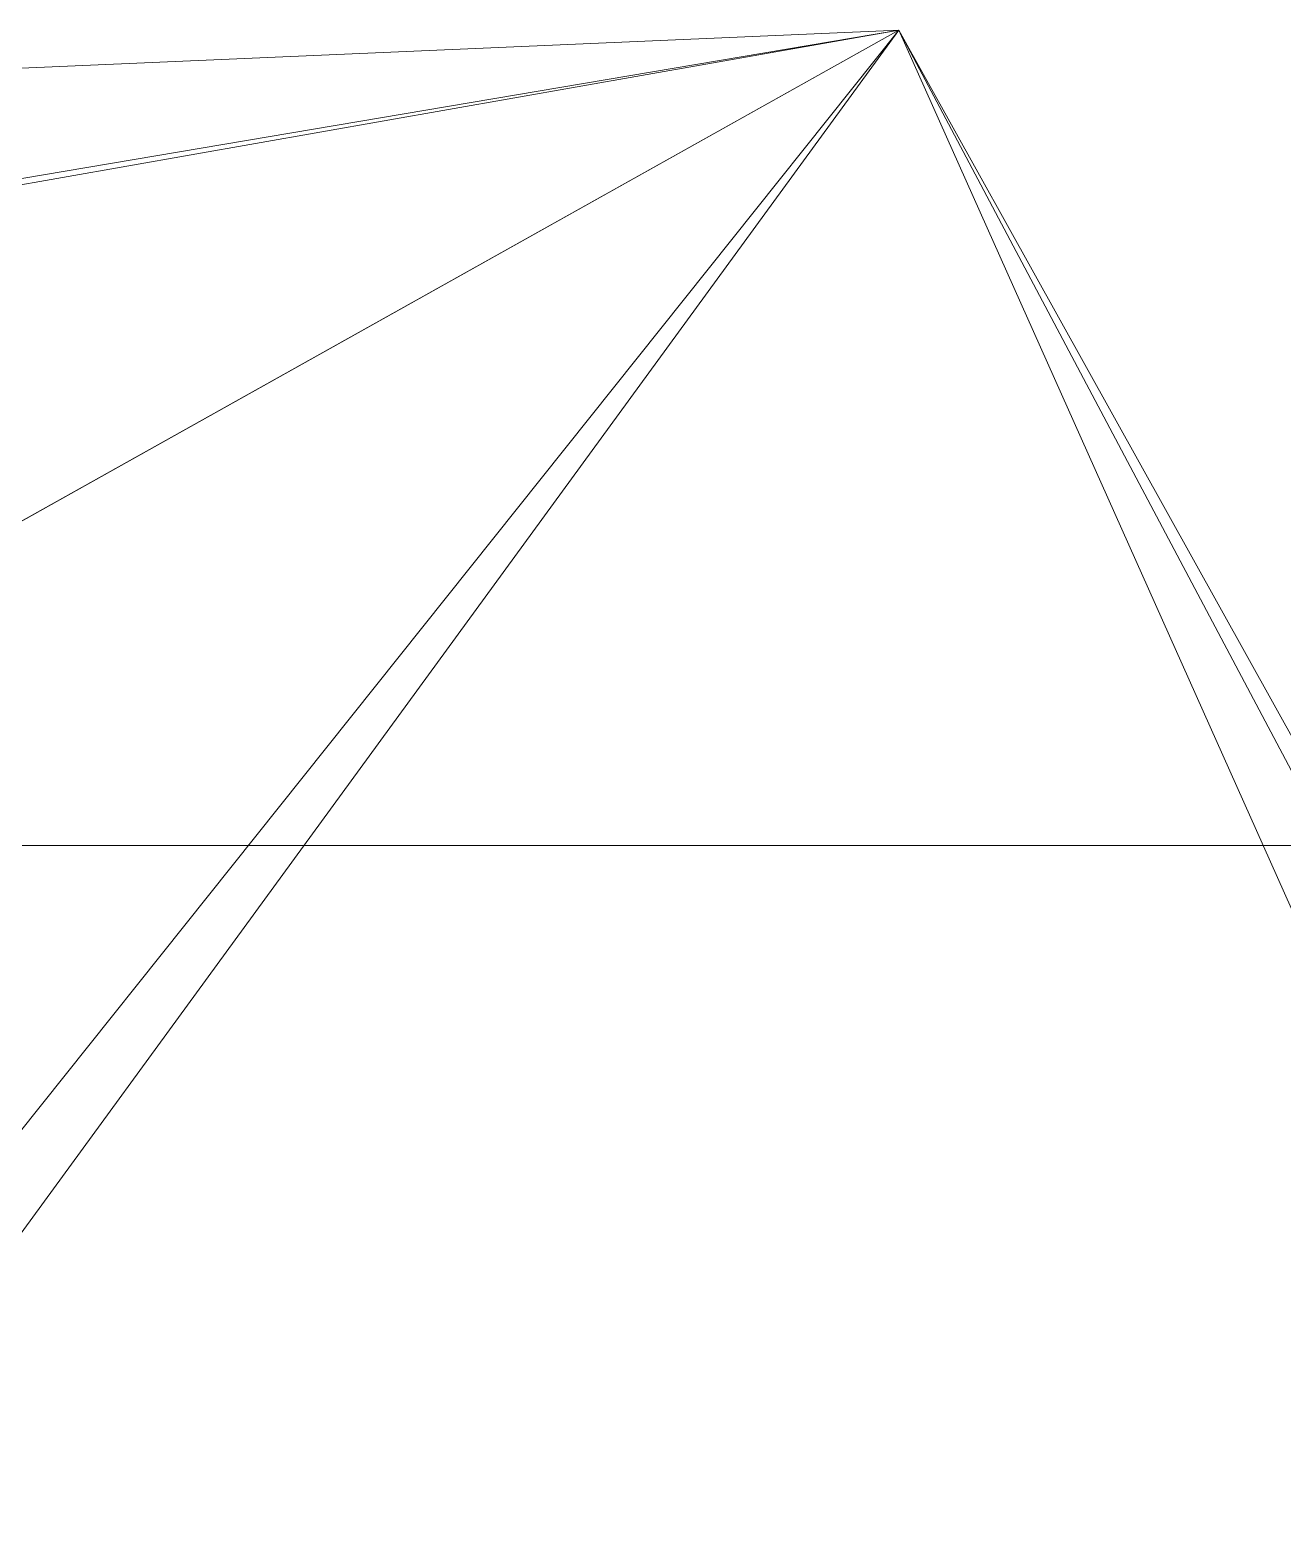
# Model space of a CAD drawing. Header units: millimetres. Extents: x 2239 to 34761, y -1911 to 21446.
# Drawn here: x 21016 to 22098, y 20150 to 21446 of the extents above; entities that cross this region are included whole.
import ezdxf

# ---------------------------------------------------------------- set-up
doc = ezdxf.new("R2010")
doc.units = ezdxf.units.MM
for name, color, linetype, lineweight in [('A-GENM', 13, 'Continuous', 9), ('C-TOPO', 7, 'Continuous', 9), ('G-IMPT', 8, 'Continuous', 9)]:
    doc.layers.add(name, color=color, linetype=linetype, lineweight=lineweight)

# ---------------------------------------------------------------- blocks, each defined once
blk = doc.blocks.new('TREE 7M - Baum_29a_dwg-394111-3D View 1')
at = {"layer": 'G-IMPT'}
for p, q in [((-63.4, 0, 5443.2), (-116.2, 0, 5443.1)), ((-90.2, 0, 5787.6), (-43.3, 0, 5827.4)), ((-85.2, 0, 6528.3), (-38, 0, 6548.3)), ((-84.2, 0, 3099.2), (-45.8, 0, 3096.6)), ((-79.2, 0, 2797.1), (-71.8, 0, 2746.8)), ((-70.8, 0, 1970.3), (-74.3, 0, 1939.9)), ((-52.2, 0, 3161.5), (-22.5, 0, 3127.1)), ((-21.3, 0, 5938.8), (9.7, 0, 5899.1)), ((32.8, 0, 3454.5), (72.6, 0, 3447.9)), ((93.8, 0, 3923.6), (41.7, 0, 3956.7)), ((57.1, 0, 6789.5), (124.7, 0, 6773.7)), ((111, 0, 6405.3), (71.3, 0, 6329.8)), ((86.4, 0, 4053.4), (95, 0, 4012.4)), ((121.4, 0, 5936.3), (93.2, 0, 5883.3)), ((101.4, 0, 6185.4), (129.8, 0, 6143)), ((174.5, 0, 2955.1), (178, 0, 2902.1)), ((184.2, 0, 6771.1), (185.4, 0, 6702.2)), ((241.2, 0, 5960.3), (325.6, 0, 5965.7)), ((321.2, 0, 1589.2), (267.1, 0, 1582.5)), ((322.8, 0, 2129.8), (291.8, 0, 2087.4)), ((313.5, 0, 2613.4), (314.3, 0, 2649.2)), ((353.1, 0, 4622.2), (314.4, 0, 4562.5)), ((344.7, 0, 6573.9), (402.7, 0, 6580.6)), ((363.9, 0, 6609.7), (451, 0, 6611.1)), ((370, 0, 3354.2), (384.9, 0, 3331.7)), ((413.1, 0, 1861), (373, 0, 1732.4)), ((387, 0, 6248), (415.5, 0, 6205.6)), ((465.5, 0, 6617.8), (407.4, 0, 6612.4)), ((435.6, 0, 5144.3), (481.7, 0, 5153.7)), ((474.3, 0, 6966.2), (531.4, 0, 6946.4)), ((475.9, 0, 4945.6), (488, 0, 4928.4)), ((501.9, 0, 4969.5), (488, 0, 4929.7)), ((503.1, 0, 4095), (525.9, 0, 4152)), ((536.7, 0, 6541), (509.4, 0, 6517.1)), ((547.6, 0, 5960.7), (529, 0, 5891.7)), ((550.6, 0, 5539.3), (560.5, 0, 5580.4)), ((586.6, 0, 3754.6), (629.1, 0, 3742.7)), ((599.1, 0, 6364.8), (644, 0, 6362.3)), ((635.4, 0, 3680.4), (605.7, 0, 3643.3)), ((659.3, 0, 5999.2), (640.2, 0, 5954.1)), ((675, 0, 2078.6), (732.8, 0, 2098.5)), ((696.8, 0, 5408.3), (676.9, 0, 5413.6)), ((689, 0, 6202), (708.4, 0, 6227.2)), ((691.1, 0, 5990), (695.6, 0, 6040.3)), ((709.2, 0, 5615), (743.7, 0, 5608.4)), ((734.4, 0, 3603.7), (720.9, 0, 3545.4)), ((731.6, 0, 4577.6), (785, 0, 4545.8)), ((735.2, 0, 5881.4), (741.4, 0, 5824.4)), ((750.9, 0, 3166.5), (758.5, 0, 3102.9)), ((811.4, 0, 5025.5), (762.6, 0, 4942)), ((776.1, 0, 5004.3), (833.4, 0, 4973.9)), ((788, 0, 3557.4), (848.8, 0, 3558.8)), ((921.9, 0, 3769.6), (938.5, 0, 3802.7)), ((948, 0, 6113.5), (926.2, 0, 6076.4))]:
    blk.add_line(p, q, dxfattribs=at)
for points in [[(-136.6, 0, 411.3), (-126.7, 0, 303.1), (-143.9, 0, 149.7), (-132.1, 0, 0), (132.1, 0, 0), (125.5, 0, 234.8), (123.8, 0, 423), (121.8, 0, 623.1), (144.6, 0, 678.7), (119.9, 0, 739.7), (113, 0, 1001.4), (113, 0, 1146.8), (110.9, 0, 1280.2), (104.8, 0, 1333.2), (155.7, 0, 1451.2), (220.9, 0, 1581.1), (291.2, 0, 1725.7), (395.7, 0, 1957.7), (454.4, 0, 2078.3), (471.1, 0, 2108.8), (481.7, 0, 2104.8)], [(-225.3, 0, 3247.5), (-191.3, 0, 3267.4), (-140.5, 0, 3229), (-115.6, 0, 3244.9), (-119, 0, 3206.5), (-78.5, 0, 3234.4)], [(-103.2, 0, 3131), (-159, 0, 2991.8), (-164.9, 0, 2867.3), (-198, 0, 2794.3)], [(-108.4, 0, 3608), (-107.9, 0, 3577.5), (-150.4, 0, 3593.4), (-130.2, 0, 3568.2), (-188.3, 0, 3566.8), (-133.8, 0, 3544.4), (-116.1, 0, 3516.6)], [(-112.8, 0, 4434.8), (-139.2, 0, 4432.1), (-146.4, 0, 4467.9), (-167.7, 0, 4401.6), (-176.5, 0, 4453.3)], [(-174.8, 0, 4432.1), (-109.8, 0, 4414.9), (-107.7, 0, 4445.4)], [(-116.3, 0, 4725), (-123.7, 0, 4697.1), (-163.1, 0, 4679.9), (-132, 0, 4636.2)], [(-152.5, 0, 2759.9), (-156.1, 0, 2733.4), (-120.2, 0, 2718.9)], [(-71.5, 0, 2408.9), (-49.1, 0, 2495.1), (-27, 0, 2518.9), (-59.1, 0, 2541.4), (-145.9, 0, 2599.6), (-104.6, 0, 2574.5), (-91.8, 0, 2599.7)], [(-130.3, 0, 5256.3), (-79.3, 0, 5290.8), (-20.1, 0, 5300.1), (16.7, 0, 5312.1)], [(-127, 0, 5860.5), (-83.2, 0, 5847.3), (-126, 0, 5799.5)], [(-126.4, 0, 6623.7), (-79.9, 0, 6607.8), (-30.1, 0, 6627.8)], [(-125.3, 0, 2149.2), (-96.7, 0, 2178.3), (-86.8, 0, 2215.5), (-66.8, 0, 2285.7), (-52.6, 0, 2227.4), (-21.7, 0, 2195.7), (-22.7, 0, 2254), (-37.6, 0, 2275.1), (-11.1, 0, 2271.2), (3.6, 0, 2341.4), (-15.2, 0, 2358.6)], [(-124.6, 0, 5392.8), (-88.3, 0, 5355.7), (-101.4, 0, 5268.2)], [(-110.3, 0, 4201.6), (-71.5, 0, 4256), (-35.7, 0, 4244.1), (-25.9, 0, 4294.4)], [(-93.6, 0, 4151.3), (-110, 0, 4103.5), (-101.5, 0, 4070.4)], [(-109.4, 0, 3509.9), (-70.1, 0, 3528.5), (-73.2, 0, 3555)], [(59.8, 0, 5426.1), (84.5, 0, 5370.5), (63.3, 0, 5369.1), (42, 0, 5302.9), (13, 0, 5219.3), (-10.8, 0, 5222), (-54.3, 0, 5131.8), (-108.5, 0, 5216.5), (-91.8, 0, 5243.1)], [(-105.1, 0, 5489.5), (-80.8, 0, 5460.4), (-66.5, 0, 5473.6)], [(-104.4, 0, 6088.4), (-70.6, 0, 6044.7), (-50.1, 0, 6083.2)], [(-16.4, 0, 4277.2), (-34.1, 0, 4230.8), (-74.1, 0, 4253.3), (-99.7, 0, 4199)], [(-51.8, 0, 3458.3), (-88.7, 0, 3455.6), (-98.4, 0, 3400), (-68.7, 0, 3361.6), (-78.7, 0, 3331.1), (-40.1, 0, 3310)], [(-42.8, 0, 5395.5), (-58.1, 0, 5363.7), (-82.5, 0, 5322.6), (-95.8, 0, 5329.2)], [(-48.6, 0, 6072.6), (-88.3, 0, 6076.5), (-61.5, 0, 6048.7)], [(-53.6, 0, 2126.7), (-52.8, 0, 2158.5), (-87.6, 0, 2186.3)], [(-79.2, 0, 1994.2), (-86.1, 0, 1934.6), (-71.9, 0, 1951.8), (-27, 0, 1955.8), (-25.1, 0, 1920.1), (-60.1, 0, 1880.3), (-50.7, 0, 1872.3)], [(-78.2, 0, 3617.3), (-54, 0, 3593.5), (5.4, 0, 3597.5), (5, 0, 3620.1)], [(-72.7, 0, 2725.6), (-66.9, 0, 2689.8), (-66.7, 0, 2680.5)], [(-67.2, 0, 2550.7), (-33, 0, 2560), (-39.2, 0, 2614.3), (-21.2, 0, 2566.7), (69, 0, 2540.3), (37.5, 0, 2528.3), (-2, 0, 2521.6)], [(-66.6, 0, 6438.2), (-48.4, 0, 6459.5), (-2.1, 0, 6456.9)], [(-63.3, 0, 4478.6), (-35, 0, 4445.5), (-18.9, 0, 4425.6)], [(-6.2, 0, 3980.4), (-13.5, 0, 3938), (-61.8, 0, 3907.5)], [(-61.4, 0, 3642.5), (-27.1, 0, 3643.9), (-44.9, 0, 3680.9)], [(-60.6, 0, 5676.4), (-54.8, 0, 5644.6), (-33.6, 0, 5640.6)], [(-46.9, 0, 5326.6), (16.4, 0, 5330.6), (19.6, 0, 5300.2)], [(-44.7, 0, 3907.5), (-18, 0, 3971.2), (-12.2, 0, 3939.4)], [(1.7, 0, 3100.7), (-35.7, 0, 3042.3), (-15.6, 0, 3027.8), (-1.7, 0, 2984.1), (15.5, 0, 2985.4)], [(-19.2, 0, 2762.8), (-24.8, 0, 2785.3), (-14.7, 0, 2814.4), (6.7, 0, 2797.2), (36.5, 0, 2831.7), (62.2, 0, 2797.3)], [(2.5, 0, 5777.2), (23.2, 0, 5718.9), (-20.6, 0, 5733.4)], [(17.6, 0, 5179.6), (-20.2, 0, 5068.3), (-15.5, 0, 5021.9), (13.5, 0, 4947.7)], [(69, 0, 2544.2), (41.3, 0, 2541.6), (35.2, 0, 2511.1), (-9.6, 0, 2503.1)], [(-1.7, 0, 3703.5), (18.6, 0, 3678.4), (68, 0, 3722.2), (59.3, 0, 3689)], [(-1.7, 0, 6346.9), (12.5, 0, 6292.6), (36.5, 0, 6357.5)], [(0.7, 0, 2680.6), (18.1, 0, 2664.8), (58.8, 0, 2678.1), (83, 0, 2651.6)], [(44.8, 0, 1447.1), (3.2, 0, 1482.8), (18.3, 0, 1610.1), (18, 0, 1708.1), (23.7, 0, 1841.9), (69.5, 0, 1949.3), (58.5, 0, 1979.8)], [(105.1, 0, 5479.2), (73.2, 0, 5491), (30.2, 0, 5453.9), (6.3, 0, 5382.3)], [(137.8, 0, 1573.1), (72.6, 0, 1440.5), (22.1, 0, 1301.3), (25.2, 0, 1273.5), (10.5, 0, 1125.1)], [(15.1, 0, 3967.2), (56.1, 0, 3967.3), (75.2, 0, 3928.9), (98.7, 0, 3944.8)], [(17.9, 0, 3559.1), (57.8, 0, 3543.3), (57.1, 0, 3502.2), (99.2, 0, 3514.2)], [(24.1, 0, 6548.3), (81.3, 0, 6525.9), (67.4, 0, 6486.1), (111.7, 0, 6520.6)], [(26.2, 0, 2732.3), (59.7, 0, 2707.2), (82.8, 0, 2744.3), (105, 0, 2682.1)], [(42.9, 0, 3005.3), (85.9, 0, 3038.5), (80.2, 0, 3065)], [(60.3, 0, 5555.9), (69.2, 0, 5497.7), (114.8, 0, 5530.8), (164.4, 0, 5570.6)], [(63.5, 0, 5517.5), (108, 0, 5545.4), (180.4, 0, 5561.4)], [(64.5, 0, 5618.2), (71.9, 0, 5571.9), (99.2, 0, 5599.7), (127.2, 0, 5585.2)], [(151.2, 0, 2365.5), (105, 0, 2360.1), (75.5, 0, 2308.4), (84.4, 0, 2246.1), (79.8, 0, 2210.4), (69, 0, 2138.8), (99.6, 0, 2130.9), (125.3, 0, 2174.6), (168.5, 0, 2193.2), (186.5, 0, 2227.7), (171.4, 0, 2181.3), (196.1, 0, 2125.7), (235.6, 0, 2129.7)], [(124.9, 0, 4681.5), (97.6, 0, 4656.3), (74.2, 0, 4631.1)], [(122.1, 0, 4130.3), (76.5, 0, 4093.2), (130, 0, 4052.2), (134.9, 0, 4074.7)], [(83.2, 0, 3761.9), (120.6, 0, 3740.8), (170.2, 0, 3776.6)], [(99.3, 0, 2544.3), (84.1, 0, 2586.7), (115.6, 0, 2597.3), (104.6, 0, 2623.8), (173.3, 0, 2625.2)], [(112.1, 0, 4176.7), (87.5, 0, 4143.5), (87.3, 0, 4077.3), (129.8, 0, 4060.1), (138.7, 0, 4081.3)], [(89.3, 0, 3792.4), (107, 0, 3763.3), (144, 0, 3763.3)], [(112.3, 0, 1840.7), (92, 0, 1786.4), (124.7, 0, 1805), (128.3, 0, 1752), (159.1, 0, 1721.5)], [(95.3, 0, 3670.5), (124.5, 0, 3661.3), (117.6, 0, 3601.6)], [(123.5, 0, 3565.9), (150.7, 0, 3518.2), (96.3, 0, 3532.7), (115.9, 0, 3461.2), (162, 0, 3471.8), (168.4, 0, 3401.6), (215.1, 0, 3456)], [(137.5, 0, 3914.4), (106.2, 0, 3891.8), (109.6, 0, 3842.8), (124.5, 0, 3822.9)], [(106.6, 0, 6433.2), (145.1, 0, 6417.3), (175, 0, 6446.5)], [(177.3, 0, 2463.5), (167.5, 0, 2498), (153.6, 0, 2540.4), (154.2, 0, 2503.3), (135.9, 0, 2491.3), (106.8, 0, 2415.8)], [(107, 0, 4884.2), (157.4, 0, 4872.4), (180.4, 0, 4917.4), (214.5, 0, 4933.4)], [(107.5, 0, 4612.6), (118.7, 0, 4572.9), (113.1, 0, 4354.2), (180.3, 0, 4443.1), (214.6, 0, 4447.1)], [(175.5, 0, 1769.2), (150.2, 0, 1705.6), (109.3, 0, 1697.6)], [(126.4, 0, 5308.3), (114.3, 0, 5403.6), (111.1, 0, 5436.8)], [(141.7, 0, 4784.9), (116.1, 0, 4730.5), (173.5, 0, 4694.8)], [(118.8, 0, 1925.5), (121.9, 0, 1897.7), (177.6, 0, 1883.2), (174.4, 0, 1838.1)], [(119.7, 0, 3711.6), (155.5, 0, 3705), (182.7, 0, 3660), (199.6, 0, 3596.4), (219.6, 0, 3503.7), (234.2, 0, 3417.6), (289.4, 0, 3275.9)], [(150.4, 0, 6980.4), (154.7, 0, 6956.6), (194.8, 0, 6932.8), (120.6, 0, 6942)], [(121.7, 0, 3114.1), (138.1, 0, 3075.6), (176.7, 0, 3062.4)], [(138.2, 0, 2031.5), (142.8, 0, 1993.1), (122.2, 0, 1958.7)], [(123.3, 0, 3177.7), (162.1, 0, 3147.2), (166.7, 0, 3107.5)], [(140.5, 0, 4778.3), (128.2, 0, 4721.3), (180.1, 0, 4700.1)], [(129.2, 0, 4661.7), (129.7, 0, 4629.9), (165.4, 0, 4628.6), (172.8, 0, 4579.6)], [(132.9, 0, 3715.6), (163.5, 0, 3698.4), (132.5, 0, 3656)], [(138.8, 0, 1831.5), (162.3, 0, 1848.7), (193.1, 0, 1824.9), (201.8, 0, 1856.7)], [(149.1, 0, 5136), (179.7, 0, 5120.2), (165, 0, 4970.4), (157.8, 0, 4928)], [(154.5, 0, 2727.2), (149.6, 0, 2703.3), (170.9, 0, 2690.1), (161.4, 0, 2629.1)], [(161.9, 0, 3877.3), (157, 0, 3853.4), (187.8, 0, 3827)], [(239, 0, 4810.2), (225.1, 0, 4852.6), (208.7, 0, 4804.9), (157.3, 0, 4799.5)], [(240.2, 0, 2013.1), (215.5, 0, 1987.9), (160.2, 0, 1978.6), (179.5, 0, 1926.9)], [(164.1, 0, 3184.3), (197.2, 0, 3181.7), (205.7, 0, 3146)], [(166.8, 0, 3902.5), (191.9, 0, 3901.2), (204.9, 0, 3911.8)], [(222.1, 0, 4229.8), (177.8, 0, 4195.3), (183.8, 0, 4150.3)], [(252.8, 0, 1892.6), (257.8, 0, 1825), (218.2, 0, 1748.1), (178.6, 0, 1661.9), (185.6, 0, 1642.1)], [(211.7, 0, 4224.5), (183.2, 0, 4191.3), (190.3, 0, 4155.6)], [(184.7, 0, 3535.5), (204.8, 0, 3520.9), (185.6, 0, 3483.8)], [(189.3, 0, 6862.6), (216.5, 0, 6818.9), (233.1, 0, 6848), (266.2, 0, 6848.1)], [(212.6, 0, 4647.2), (194.7, 0, 4612.7), (274, 0, 4610.2)], [(259.5, 0, 3167.2), (260.3, 0, 3118.2), (221.2, 0, 3087.7), (197.2, 0, 3098.2)], [(242.2, 0, 3253.3), (206.2, 0, 3274.5), (197.6, 0, 3237.4), (201.1, 0, 3183)], [(235.9, 0, 5561.5), (199.2, 0, 5541.5), (218, 0, 5440.9), (245, 0, 5410.4), (280.2, 0, 5437), (317, 0, 5527.1), (279.7, 0, 5546.9)], [(207.4, 0, 2959.1), (257.5, 0, 2967.1), (257.2, 0, 2907.5)], [(223, 0, 2495.4), (207.6, 0, 2545.7), (226.4, 0, 2609.4), (236.7, 0, 2627.9), (254.2, 0, 2604.1), (262.9, 0, 2638.5), (298.1, 0, 2670.4), (360.3, 0, 2661.2)], [(213, 0, 4065.5), (228.3, 0, 4017.8), (256.8, 0, 4053.6), (265, 0, 4114.6), (247.2, 0, 4154.3)], [(259, 0, 6404.2), (213.6, 0, 6349.8), (245.5, 0, 6339.2)], [(256.4, 0, 4154.3), (275.7, 0, 4108), (259.2, 0, 4066.9), (228, 0, 4033.7), (219.3, 0, 4081.4)], [(232.9, 0, 2855.8), (224.5, 0, 2802.8), (258.9, 0, 2800.2)], [(236.1, 0, 2903.5), (266.7, 0, 2887.7), (260.6, 0, 2861.1)], [(244.6, 0, 3751.5), (263.4, 0, 3812.5), (299.7, 0, 3771.5)], [(249.1, 0, 1556), (291.4, 0, 1549.4), (293.3, 0, 1519), (313.8, 0, 1557.4)], [(251.4, 0, 3819.1), (250.1, 0, 3735.6), (284.7, 0, 3640.3), (301.1, 0, 3604.5), (292.8, 0, 3550.2), (323.7, 0, 3436.3), (350.6, 0, 3331.6), (343.6, 0, 3274.6), (413.9, 0, 3257.5)], [(315.1, 0, 5081.9), (285.1, 0, 5058), (301.7, 0, 5011.7), (272.6, 0, 5014.3), (251.3, 0, 4945.4), (266.9, 0, 4880.4)], [(277.3, 0, 2328.5), (272.6, 0, 2290.1), (295.4, 0, 2270.2), (270.3, 0, 2193.4), (252.1, 0, 2170.8)], [(314.1, 0, 3702.6), (300.3, 0, 3657.5), (263.1, 0, 3666.7)], [(323.6, 0, 2726.1), (288.2, 0, 2707.5), (265.5, 0, 2720.7)], [(266.4, 0, 5709.9), (310.6, 0, 5757.6), (311.2, 0, 5719.2)], [(267.5, 0, 4761.2), (323, 0, 4765.2), (328.8, 0, 4811.6), (290.1, 0, 4832.8)], [(269.9, 0, 4700.3), (296.8, 0, 4671.1), (304.5, 0, 4685.7), (348.6, 0, 4655.3)], [(286.5, 0, 4814.2), (318.4, 0, 4803.7), (319.4, 0, 4742.7), (273, 0, 4753.3)], [(360.6, 0, 2644), (315.3, 0, 2666.4), (273.2, 0, 2655.8), (285.6, 0, 2626.6)], [(418.8, 0, 3121), (374.4, 0, 3089.2), (391.1, 0, 3033.6), (317.3, 0, 3028.2), (277.1, 0, 3061.2)], [(279.7, 0, 5705.9), (313.8, 0, 5642.4), (300.1, 0, 5593.3)], [(329.9, 0, 5548.3), (306.3, 0, 5454.2), (280.4, 0, 5423.7), (290.7, 0, 5282), (282, 0, 5246.2), (319.3, 0, 5230.3), (346.7, 0, 5246.2), (377, 0, 5336.4), (420, 0, 5369.6)], [(280.4, 0, 3742.3), (311.3, 0, 3710.5), (325.7, 0, 3718.5), (345.8, 0, 3702.6)], [(281.5, 0, 4958.6), (310.6, 0, 4953.4), (290.1, 0, 4917.6)], [(302.2, 0, 2019.8), (288.5, 0, 2049), (312.1, 0, 2056.9)], [(291.5, 0, 2825.4), (290.8, 0, 2787), (317.4, 0, 2777.7)], [(324.3, 0, 3644.3), (332.7, 0, 3616.5), (381.7, 0, 3608.6), (359.4, 0, 3598), (356.4, 0, 3538.3), (307.9, 0, 3514.4)], [(403.4, 0, 4613), (350.8, 0, 4517.5), (311.1, 0, 4524.1)], [(319.9, 0, 2466.4), (397.7, 0, 2394.9), (417.5, 0, 2394.9), (426.5, 0, 2413.5)], [(323.2, 0, 3066.6), (349.9, 0, 3128.9), (323.3, 0, 3142.1)], [(377.6, 0, 2094.1), (349.6, 0, 2107.3), (356.9, 0, 2066.3), (337.6, 0, 2037.1)], [(339.3, 0, 4738.8), (341.2, 0, 4701.7), (379, 0, 4732.2)], [(354, 0, 6248), (346.6, 0, 6298.3), (374, 0, 6318.2)], [(351.7, 0, 2462.4), (369.3, 0, 2433.3), (422.9, 0, 2467.8), (461.6, 0, 2444), (459.4, 0, 2416.2)], [(402.6, 0, 3460.2), (370.4, 0, 3490.7), (353.9, 0, 3448.2), (370.3, 0, 3416.5)], [(406, 0, 3812.7), (418.6, 0, 3769), (400.4, 0, 3751.7), (443.5, 0, 3705.4), (443.9, 0, 3678.9), (400.4, 0, 3673.5), (355.1, 0, 3700)], [(364.2, 0, 3387.3), (414.3, 0, 3394), (457.4, 0, 3423.2), (466.6, 0, 3505.3), (486.8, 0, 3561), (487.1, 0, 3624.6), (498.4, 0, 3659.1), (496, 0, 3725.3), (460, 0, 3743.8)], [(368.1, 0, 5796.1), (386.8, 0, 5780.3), (445.7, 0, 5813.5), (448.1, 0, 5751.2)], [(410.1, 0, 5650.4), (374.4, 0, 5573.6), (420.1, 0, 5606.7), (450.8, 0, 5585.6)], [(449.3, 0, 3510.6), (432.6, 0, 3481.5), (458.9, 0, 3409.9), (376.1, 0, 3387.3)], [(384.8, 0, 5182.7), (403.9, 0, 5222.5), (425.6, 0, 5189.4)], [(425.6, 0, 4146.6), (455.4, 0, 4105.6), (437.4, 0, 4072.4), (398.1, 0, 4052.5), (392.3, 0, 4004.8), (418.6, 0, 4011.4), (439.2, 0, 3966.4), (476.2, 0, 3966.5)], [(404.3, 0, 3916), (406.4, 0, 3868.3), (462, 0, 3865.7)], [(409.4, 0, 5531.2), (407.4, 0, 5491.4), (458.6, 0, 5353.7)], [(408.3, 0, 3594), (450.6, 0, 3594.1), (456.1, 0, 3582.2)], [(412.9, 0, 1716.5), (455.5, 0, 1695.4), (477, 0, 1668.9), (487.9, 0, 1732.5)], [(415.8, 0, 4660.7), (443.9, 0, 4638.2), (447.5, 0, 4582.5)], [(418.7, 0, 1682.1), (469, 0, 1674.2), (462.1, 0, 1614.6)], [(427, 0, 6865.5), (423.7, 0, 6825.7), (479.3, 0, 6821.8)], [(496.4, 0, 4262), (483.3, 0, 4175.8), (424.8, 0, 4198.3)], [(449.8, 0, 3799.5), (474.1, 0, 3769), (432.6, 0, 3726.6), (472.3, 0, 3718.7)], [(442.8, 0, 5107.2), (437, 0, 5139), (460.7, 0, 5145.7)], [(477.5, 0, 4122.8), (453.1, 0, 4084.3), (456.5, 0, 4039.3), (498.6, 0, 4048.6)], [(460.8, 0, 5461), (504.9, 0, 5510.1), (488.1, 0, 5565.7), (503.8, 0, 5575)], [(460.9, 0, 1925.9), (490.6, 0, 1890.2), (461, 0, 1838.5), (498, 0, 1837.2)], [(511.8, 0, 5568.4), (509.1, 0, 5495.5), (468.8, 0, 5457.1)], [(514.5, 0, 4527), (485.3, 0, 4451.4), (507.5, 0, 4467.3), (558, 0, 4450.2), (526.4, 0, 4362.7), (562.2, 0, 4356.1), (580.1, 0, 4389.3), (624.7, 0, 4413.2), (699.3, 0, 4450.3), (732.1, 0, 4468.9), (738.1, 0, 4503.4), (745, 0, 4483.5), (816.6, 0, 4466.4), (825.7, 0, 4475.7), (810.5, 0, 4439.9), (820.2, 0, 4412.1), (855.9, 0, 4410.8)], [(512.2, 0, 1861.1), (487.6, 0, 1829.2), (492.3, 0, 1784.2)], [(493.5, 0, 6518.4), (526, 0, 6554.2), (517.5, 0, 6587.3)], [(517, 0, 3093.3), (499.9, 0, 3008.5), (511.1, 0, 2889.3), (514.4, 0, 2848.2), (494.2, 0, 2793.9), (508.3, 0, 2735.6), (495.9, 0, 2611), (528.9, 0, 2767.4), (516.5, 0, 2800.5), (546, 0, 2853.5), (587.9, 0, 2958.3)], [(512.4, 0, 4970.8), (494.3, 0, 4950.9), (494.8, 0, 4917.8)], [(522.2, 0, 1657), (523, 0, 1688.8), (508.2, 0, 1704.7)], [(516.3, 0, 5380.3), (527.3, 0, 5430.6), (576.8, 0, 5474.4)], [(522.1, 0, 2142), (521.3, 0, 2188.4), (555.3, 0, 2212.3), (578.7, 0, 2236.1)], [(590.9, 0, 3815.5), (604.6, 0, 3786.4), (589.7, 0, 3728.1), (592.1, 0, 3661.8), (608.1, 0, 3575.7), (585.2, 0, 3524), (598.6, 0, 3508.2), (553.9, 0, 3415.3), (563, 0, 3345.1), (544.2, 0, 3286.8), (523.2, 0, 3273.5), (556.8, 0, 3241.8), (559.2, 0, 3175.5)], [(525.4, 0, 2098.3), (545.9, 0, 2062.5), (538.6, 0, 2018.8)], [(525.4, 0, 6024.2), (567.7, 0, 6025.6), (552.2, 0, 6085.2), (603.5, 0, 6098.5), (622.7, 0, 6052.2)], [(541.4, 0, 6499.9), (567.4, 0, 6445.6), (528.5, 0, 6397.9)], [(530.4, 0, 6446.9), (560.4, 0, 6465.5), (530.8, 0, 6502.6)], [(539.8, 0, 4191.8), (534.1, 0, 4219.6), (571.8, 0, 4256.7)], [(538.1, 0, 4614.5), (561, 0, 4588), (553.7, 0, 4550.9), (591, 0, 4529.7)], [(572.2, 0, 5591), (551.3, 0, 5580.4), (591.4, 0, 5550), (541.1, 0, 5553.9)], [(549.1, 0, 5148.4), (587.5, 0, 5147.2), (606.7, 0, 5181.6)], [(555.2, 0, 3256.3), (589.1, 0, 3282.9), (614.8, 0, 3251.1), (616.6, 0, 3216.7), (641.1, 0, 3255.1), (694, 0, 3253.9), (693.6, 0, 3275.1)], [(588.2, 0, 2538.2), (606.7, 0, 2538.3), (573.4, 0, 2554.1), (582.1, 0, 2588.6), (558, 0, 2605.8)], [(599.7, 0, 4003.7), (562.9, 0, 3914.9), (558.5, 0, 3859.2)], [(558.6, 0, 3370.3), (595.1, 0, 3322.6), (616.2, 0, 3326.6), (607, 0, 3400.8)], [(563.3, 0, 6372.8), (561.8, 0, 6380.7), (608.2, 0, 6375.5)], [(605.6, 0, 5326.1), (608.8, 0, 5296.9), (562, 0, 5247.8)], [(564.5, 0, 4133.5), (586.2, 0, 4023.6), (599.2, 0, 4032.9)], [(566.2, 0, 4916.6), (645, 0, 4941.9), (639.4, 0, 4961.7)], [(570.3, 0, 5625.5), (591.8, 0, 5606.9), (619.2, 0, 5625.5), (640.5, 0, 5613.6)], [(584.1, 0, 5589.7), (571.4, 0, 5559.2), (574.5, 0, 5535.4)], [(597.6, 0, 3171.6), (603.8, 0, 3117.3), (574.4, 0, 3053.6), (589.9, 0, 2996.7), (627.1, 0, 3064.3), (596.5, 0, 3077.5)], [(597.8, 0, 3158.3), (583.5, 0, 3141.1), (610.6, 0, 3023.2), (624.6, 0, 3056.4)], [(639.6, 0, 6954.5), (584.8, 0, 6909.4), (627.6, 0, 6877.7)], [(678.1, 0, 5577.9), (646.8, 0, 5551.4), (647.4, 0, 5519.6), (597.3, 0, 5512.9), (587.4, 0, 5471.8), (634, 0, 5448)], [(636, 0, 2686.7), (625.9, 0, 2653.6), (635.9, 0, 2608.5), (619.2, 0, 2658.9), (588.6, 0, 2676)], [(589.1, 0, 6252.2), (641.6, 0, 6268.2), (620, 0, 6301.3)], [(639.5, 0, 3753.3), (641.3, 0, 3722.9), (591.5, 0, 3700.3)], [(598.3, 0, 5694.4), (607.8, 0, 5678.5), (608.6, 0, 5630.8)], [(599.8, 0, 6163.4), (647.4, 0, 6159.5), (642.7, 0, 6200.6), (665.2, 0, 6199.3)], [(608.3, 0, 5006.7), (654.6, 0, 4998.8), (656.9, 0, 5024)], [(616.9, 0, 3599.6), (614.1, 0, 3532), (680.1, 0, 3532.1), (693.9, 0, 3579.8), (663.2, 0, 3597)], [(616.2, 0, 4605.3), (647.2, 0, 4565.6), (699, 0, 4551)], [(618.7, 0, 3896.4), (645.2, 0, 3968), (753.6, 0, 4042.3), (751.7, 0, 4078.1), (818.6, 0, 4107.3), (867.4, 0, 4110)], [(684.4, 0, 5918.4), (633.1, 0, 5905.1), (622, 0, 5935.6)], [(628.1, 0, 2282.6), (691.9, 0, 2335.6), (770.5, 0, 2375.5), (834.1, 0, 2367.6), (878.3, 0, 2408.7)], [(744.9, 0, 2807.4), (691.4, 0, 2770.2), (661.7, 0, 2810), (633.6, 0, 2750.3), (660.3, 0, 2733.1)], [(663.8, 0, 3399.6), (639.8, 0, 3337.3), (678.3, 0, 3321.4)], [(642.9, 0, 3467.1), (686.2, 0, 3487.1), (739.4, 0, 3463.3)], [(651.7, 0, 5417.5), (676.5, 0, 5437.4), (697.8, 0, 5422.9)], [(657.6, 0, 5862.7), (705.3, 0, 5849.6), (685, 0, 5803.2)], [(677.3, 0, 4907.4), (657.9, 0, 4878.3), (694.2, 0, 4839.9), (667, 0, 4810.7)], [(661.6, 0, 3775.9), (745.3, 0, 3744.2), (764.7, 0, 3772)], [(663.6, 0, 5656.1), (682.9, 0, 5686.5), (729.1, 0, 5690.6)], [(677.8, 0, 2874.9), (690.4, 0, 2829.9), (718.1, 0, 2829.9)], [(710.7, 0, 5045.3), (728.4, 0, 5013.5), (683.7, 0, 4997.6)], [(701.8, 0, 4142.9), (701.6, 0, 4234.4), (686.9, 0, 4242.3), (687.6, 0, 4283.4)], [(774, 0, 2888.3), (778.1, 0, 2800.8), (744.6, 0, 2749.1), (762.1, 0, 2729.2), (745.7, 0, 2680.2), (718.9, 0, 2624.5), (701.3, 0, 2568.9)], [(701.7, 0, 6147.7), (726.7, 0, 6074.8), (737.6, 0, 6138.4), (770.4, 0, 6147.8)], [(861.5, 0, 4152.4), (818, 0, 4141.8), (765.9, 0, 4099.3), (720.9, 0, 4104.5)], [(722.8, 0, 3911.1), (751.3, 0, 3944.3), (788.6, 0, 3924.4)], [(811.2, 0, 6161.1), (736.2, 0, 6141.1), (728.9, 0, 6100), (737.9, 0, 6117.2)], [(730.1, 0, 5550.1), (763.1, 0, 5550.2), (754.5, 0, 5589.9), (798.3, 0, 5582), (819.8, 0, 5635), (832.6, 0, 5584.7)], [(750.8, 0, 3414.3), (769.5, 0, 3402.4), (746, 0, 3383.8)], [(748.2, 0, 3569.3), (778.8, 0, 3558.7), (772.6, 0, 3454)], [(750.3, 0, 3844.9), (764.3, 0, 3878), (793.8, 0, 3848.9), (822.6, 0, 3866.2)], [(754.7, 0, 3338.7), (774.7, 0, 3326.8), (767.4, 0, 3288.4)], [(755, 0, 3317.5), (773.9, 0, 3292.4), (790.2, 0, 3265.9), (790.1, 0, 3189.1), (866.5, 0, 3207.7), (916.8, 0, 3361.5), (951.4, 0, 3423.8), (954.3, 0, 3490), (1005, 0, 3616), (1057.6, 0, 3712.8)], [(759, 0, 3075.1), (798.9, 0, 3060.5), (795.6, 0, 3019.5), (814.6, 0, 3068.5)], [(771.9, 0, 3175.8), (771.4, 0, 3125.4), (778.3, 0, 3104.2)], [(776.1, 0, 5162), (819.2, 0, 5189.8), (825.2, 0, 5228.3)], [(776.4, 0, 6025.9), (787.7, 0, 5983.5), (804.4, 0, 6011.3)], [(856.3, 0, 5188.6), (813.8, 0, 5199.1), (777.1, 0, 5183.2)], [(802.5, 0, 3240.7), (781.6, 0, 3226.1), (791.4, 0, 3190.4), (829.5, 0, 3207.7)], [(784.4, 0, 3136), (825.2, 0, 3144), (824.5, 0, 3105.6)], [(785.6, 0, 6031.2), (794.2, 0, 5990.1), (801.8, 0, 6010)], [(815, 0, 3762.8), (790.4, 0, 3736.3), (829.8, 0, 3668.8)], [(822.1, 0, 2855.2), (825.2, 0, 2826), (791.5, 0, 2788.9), (841.3, 0, 2811.5)], [(803.7, 0, 2610), (797.7, 0, 2651.1), (808.7, 0, 2705.5), (829.4, 0, 2729.3)], [(836.5, 0, 5905.4), (833.4, 0, 5934.5), (804.3, 0, 5937.1)], [(806.2, 0, 3340.1), (809.8, 0, 3276.5), (834.6, 0, 3296.4)], [(812.6, 0, 4870.5), (809.2, 0, 4840), (843.8, 0, 4824.2), (858.2, 0, 4748.7)], [(810.7, 0, 5466.8), (865.5, 0, 5428.4), (901.2, 0, 5429.8)], [(836.9, 0, 2598.2), (812.4, 0, 2558.4), (846, 0, 2525.3)], [(812.7, 0, 6065.7), (854.5, 0, 6093.5), (868.1, 0, 6072.3)], [(853.7, 0, 4220), (838.4, 0, 4271.6), (901.3, 0, 4300.9), (938.5, 0, 4287.7), (939.1, 0, 4330.1), (972.1, 0, 4330.1)], [(871.4, 0, 5871), (841.6, 0, 5837.8), (855, 0, 5828.5)], [(898.1, 0, 3448.9), (876.8, 0, 3382.6), (842.4, 0, 3382.6)], [(845.7, 0, 3504.5), (902.1, 0, 3528.4), (926.2, 0, 3512.5), (941.7, 0, 3529.8)], [(980.6, 0, 4539.5), (966.2, 0, 4607), (912.6, 0, 4575.2), (913.5, 0, 4601.7), (848.3, 0, 4626.7)], [(879.1, 0, 6204.9), (872.1, 0, 6231.4), (852.8, 0, 6196.9)], [(869.3, 0, 2953.3), (859.4, 0, 2914.9), (871, 0, 2850), (908.9, 0, 2798.3)], [(874.8, 0, 4707.6), (893.8, 0, 4752.7), (915.6, 0, 4713), (927.1, 0, 4738.1), (947.2, 0, 4722.3)], [(887.4, 0, 5142.2), (876.2, 0, 5101.1), (917.3, 0, 5172.7)], [(920.4, 0, 6663.4), (919.8, 0, 6619.6), (881.6, 0, 6618.3)], [(882.8, 0, 5983.6), (910.2, 0, 5924), (907.8, 0, 5910.7)], [(889.2, 0, 2550.5), (929.1, 0, 2530.7), (934.9, 0, 2504.2), (939.3, 0, 2555.9), (930.7, 0, 2594.3), (954.9, 0, 2573.1), (966.1, 0, 2610.2), (1007.1, 0, 2606.3)], [(890.8, 0, 3574.8), (915.4, 0, 3606.6), (923.9, 0, 3568.2), (943.2, 0, 3602.6)], [(898.2, 0, 5370.1), (931, 0, 5384.7), (931.6, 0, 5428.5)], [(915.4, 0, 3683.4), (951.5, 0, 3659.6), (980, 0, 3691.5), (950.8, 0, 3700.7)], [(930.4, 0, 5419.2), (944, 0, 5394), (927.1, 0, 5378.1), (975.6, 0, 5402)], [(1144.5, 0, 3170.9), (1123.5, 0, 3078.2), (1094.2, 0, 3092.7), (1033.3, 0, 3025), (1042.9, 0, 3003.9), (988.3, 0, 2945.5), (946.5, 0, 2917.6)]]:
    blk.add_polyline3d(points, dxfattribs=at)
blk = doc.blocks.new('TREE 7M - TREE 7M-394112-3D View 1')
blk.add_blockref('TREE 7M - Baum_29a_dwg-394111-3D View 1', (10.2, 0))

msp = doc.modelspace()

# ---------------------------------------------------------------- block references
at = {"layer": 'A-GENM'}
msp.add_blockref('TREE 7M - TREE 7M-394112-3D View 1', (21138.9, 20742.5, -500), dxfattribs=at)

# ---------------------------------------------------------------- meshes
at = {"layer": 'C-TOPO'}
mesh = msp.add_polyface(dxfattribs=at)
corners = [(2239.4, 3143.8, 380), (2635.1, 411.6, 380), (34760.8, -1911.4, -1460), (24236.7, 17005.5, -1120), (21766.1, 21446.4, -650), (2239.4, 20601.9, 50), (2239.4, 17005.5, -260), (5600.4, 17005.5, -260), (5649.4, 17005.5, -242.5), (5649.4, 16881.3, -259.3), (5649.4, 13737.5, -196.9), (5649.4, 5994.5, -47.6), (5765.4, 5994.5, -47.6), (5802.4, 5994.5, -48.9), (5802.4, 3529.3), (4323, 3369.2, 157.8), (2239.4, 12213.4, 202.1), (24120.4, 17005.5, -1120), (24199.9, 16855.5, -1050), (24250.6, 16759.8, -1120), (29883.4, 6134.5, -1320), (29031.5, 6042.3, -1166.4), (23673.4, 5462.7, -1209.5), (23098.2, 5400.4, -1185.4), (22251, 5308.8, -1092.1), (20820.4, 5154, -900), (20820.4, 5994.5, -900), (15565.4, 5994.5, -385.7), (14690.2, 5994.5, -300), (14547.7, 5994.5, -297.1), (14392.4, 5994.5, -293.8), (14392.4, 6134.5, -293.8), (14392.4, 10751.9, -240.5), (14392.4, 10947.5, -239.6), (14402.4, 10947.5, -240.9), (14402.4, 11632.5, -237.7), (14335.6, 11632.5, -229.2), (11963.2, 11632.5, -179.8), (9844.4, 11632.5, -179.8), (9844.4, 17005.5, -160), (13989, 17005.5, -160), (20820.4, 17005.5, -160), (21450.9, 17005.5, -160), (24059.3, 17005.5, -160), (31772.2, 2762.8, -1460), (5880.4, 17005.5, -160), (5880.4, 19615.5, -160), (6040.4, 19615.5, -160), (6040.4, 19775.5, -160), (11900.4, 19775.5, -160), (11900.4, 19615.5, -160), (12290.4, 19615.5, -160), (12290.4, 19775.5, -160), (18780.4, 19775.5, -160), (18780.4, 19615.5, -160), (19100.4, 19615.5, -160), (19100.4, 19525.5, -160), (20110.4, 19525.5, -160), (20110.4, 19615.5, -160), (20430.4, 19615.5, -160), (20430.4, 19772, -160), (23469.1, 17635.5, -160), (23786.4, 17635.5, -160), (9890.3, 6134.5, -200), (9834.4, 1361.1, -200), (14690.5, -116.9, -300)]
mesh.append_faces([[corners[k] for k in face] for face in [(0, 1, 15), (14, 1, 64), (1, 14, 15), (1, 65, 64), (12, 10, 11), (63, 13, 14), (13, 10, 12), (14, 64, 63), (0, 15, 16), (63, 30, 31), (30, 63, 64), (63, 31, 37), (37, 31, 32), (38, 63, 37), (33, 36, 37), (32, 33, 37), (63, 38, 13), (64, 65, 30), (13, 38, 10), (45, 8, 9), (46, 8, 45), (5, 6, 46), (7, 46, 6), (46, 7, 8), (5, 46, 48), (9, 10, 45), (47, 45, 39), (45, 10, 39), (51, 40, 52), (39, 40, 50), (38, 39, 10), (51, 50, 40), (47, 39, 48), (48, 46, 47), (49, 50, 52), (48, 39, 49), (52, 50, 51), (5, 49, 4), (39, 50, 49), (48, 49, 5), (40, 53, 52), (47, 46, 45), (4, 49, 52), (36, 33, 35), (28, 29, 65), (28, 65, 27), (25, 65, 24), (27, 65, 25), (34, 35, 33), (26, 27, 25), (29, 30, 65), (24, 65, 23), (44, 2, 20), (23, 2, 22), (65, 2, 23), (22, 2, 44), (20, 21, 44), (22, 44, 21), (3, 19, 20), (20, 2, 3), (65, 1, 2), (54, 56, 55), (56, 54, 41), (55, 57, 58), (57, 55, 56), (56, 41, 57), (54, 55, 53), (53, 58, 60), (58, 53, 55), (59, 60, 58), (60, 59, 4), (58, 57, 59), (53, 60, 4), (57, 41, 59), (53, 40, 54), (42, 61, 59), (61, 42, 43), (4, 61, 62), (4, 59, 61), (62, 17, 3), (62, 61, 43), (3, 17, 18), (62, 3, 4), (43, 17, 62), (18, 19, 3), (42, 59, 41), (40, 41, 54), (53, 4, 52)]])

doc.saveas('drawing.dxf')
